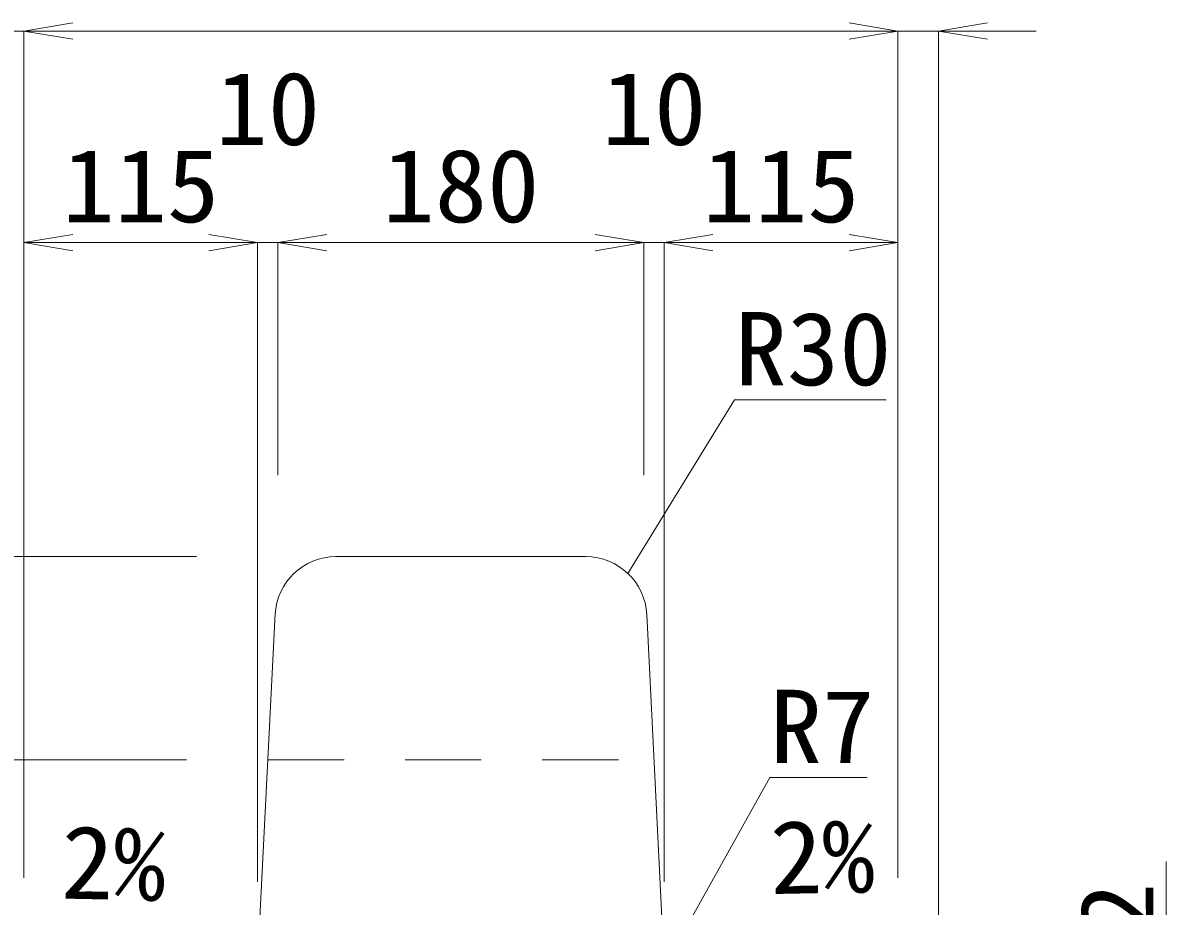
# Model space of a CAD drawing. Units: millimetres at full size; some dimension numbers follow another scale. Extents: x -734 to 58102, y 49499 to 87169.
# Drawn here: x 10094 to 10656, y 55591 to 56025 of the extents above; entities that cross this region are included whole.
import ezdxf
from ezdxf.enums import TextEntityAlignment as Align

# ---------------------------------------------------------------- set-up
doc = ezdxf.new("R2010")
doc.units = ezdxf.units.MM
doc.header["$LTSCALE"] = 50
doc.linetypes.add('USER1', pattern=[1.35, 0.75, -0.6])
for name, color, linetype, lineweight in [('寸法線', 7, 'Continuous', 13), ('引出線', 4, 'Continuous', 13), ('本体', 2, 'Continuous', 20)]:
    doc.layers.add(name, color=color, linetype=linetype, lineweight=lineweight)
doc.styles.add('ＭＳ 明朝', font='')
doc.styles.get('ＭＳ 明朝').set_extended_font_data('MS Mincho')

# ---------------------------------------------------------------- blocks, each defined once
blk = doc.blocks.new('open_arrow')
at = {"color": 0, "linetype": 'Continuous', "lineweight": -2}
blk.add_lwpolyline([(7.5, 1.25), (0, 0), (7.5, -1.25)], dxfattribs=at)

msp = doc.modelspace()

# ---------------------------------------------------------------- linework, layer by layer
at = {"layer": '寸法線'}
for p, q in [((10142.5, 56021.03), (10026.5, 56021.03)), ((10094.5, 56021.03), (10524.5, 56021.03)), ((10094.5, 55604.61), (10094.5, 56021.03)), ((10094.5, 55604.61), (10094.5, 56021.03)), ((10476.5, 56021.03), (10592.5, 56021.03)), ((10524.5, 55604.61), (10524.5, 56021.03)), ((10524.5, 55604.61), (10524.5, 56021.03)), ((10544.5, 55477.61), (10544.5, 56021.03)), ((10209.5, 55916.98), (10094.5, 55916.98)), ((10094.5, 55604.61), (10094.5, 55916.98)), ((10267.5, 55916.98), (10161.5, 55916.98)), ((10209.5, 55602.61), (10209.5, 55916.98)), ((10209.5, 55602.61), (10209.5, 55916.98)), ((10219.5, 55916.98), (10399.5, 55916.98)), ((10219.5, 55802.61), (10219.5, 55916.98)), ((10219.5, 55802.61), (10219.5, 55916.98)), ((10351.5, 55916.98), (10457.5, 55916.98)), ((10399.5, 55802.61), (10399.5, 55916.98)), ((10399.5, 55802.61), (10399.5, 55916.98)), ((10409.5, 55602.61), (10409.5, 55916.98)), ((10409.5, 55916.98), (10524.5, 55916.98)), ((10409.5, 55602.61), (10409.5, 55916.98)), ((10524.5, 55604.61), (10524.5, 55916.98)), ((10179.48, 55762.59), (9783.14, 55762.59)), ((10179.48, 55762.59), (9858.69, 55762.59)), ((10174.48, 55662.59), (9858.69, 55662.59)), ((10174.48, 55662.59), (9858.69, 55662.59)), ((10656.43, 55612.59), (10656.43, 55514.59))]:
    msp.add_line(p, q, dxfattribs=at)
at = {"layer": '引出線'}
for points in [[(10391.64, 55754.32), (10444.1, 55839.66), (10518.77, 55839.66)], [(10411.39, 55564.3), (10461.42, 55653.9), (10509.35, 55653.9)]]:
    msp.add_lwpolyline(points, dxfattribs=at)
at = {"layer": '本体'}
for p, q in [((10247.85, 55762.59), (10371.15, 55762.59)), ((10209.82, 55569.07), (10218.1, 55734.47)), ((10409.18, 55569.07), (10400.92, 55734.22))]:
    msp.add_line(p, q, dxfattribs=at)
at = {"layer": '本体', "linetype": 'USER1', "lineweight": 9}
msp.add_line((10214.5, 55662.59), (10404.5, 55662.59), dxfattribs=at)
at = {"layer": '本体'}
for centre, start, end in [((10248.04, 55732.59), 90, 177.1376), ((10370.96, 55732.59), 2.8624, 90)]:
    msp.add_arc(centre, 30, start, end, dxfattribs=at)

# ---------------------------------------------------------------- block references
at = {"layer": '寸法線', "xscale": 3.2, "yscale": 3.2}
for p in [(10094.5, 56021.03), (10094.5, 56021.03), (10544.5, 56021.03), (10094.5, 55916.98), (10219.5, 55916.98), (10219.5, 55916.98), (10409.5, 55916.98), (10409.5, 55916.98)]:
    msp.add_blockref('open_arrow', p, dxfattribs=at)
at = {"layer": '寸法線', "xscale": 3.2, "yscale": 3.2, "rotation": 180}
for p in [(10524.5, 56021.03), (10524.5, 56021.03), (10209.5, 55916.98), (10209.5, 55916.98), (10399.5, 55916.98), (10399.5, 55916.98), (10524.5, 55916.98)]:
    msp.add_blockref('open_arrow', p, dxfattribs=at)
at = {"layer": '引出線', "xscale": 0.0533, "yscale": 0.0533, "rotation": 58.4}
msp.add_blockref('open_arrow', (10391.64, 55754.32), dxfattribs=at)

# ---------------------------------------------------------------- texts
at = {"layer": '寸法線', "style": 'ＭＳ 明朝', "width": 1.05}
for s, p in [('10', (10214.5, 55982.98)), ('10', (10404.5, 55982.98)), ('180', (10309.5, 55945)), ('115', (10152, 55945)), ('115', (10467, 55945))]:
    msp.add_text(s, height=36.03, dxfattribs=at).set_placement(p, align=Align.MIDDLE_CENTER)
msp.add_text('2', height=36.03, rotation=90, dxfattribs=at).set_placement((10632.15, 55589.37), align=Align.MIDDLE_CENTER)
at = {"layer": '引出線', "style": 'ＭＳ 明朝', "width": 1.05}
for s, p in [('R30', (10444.1, 55882.86)), ('R7', (10461.42, 55697.1))]:
    msp.add_text(s, height=36.03, dxfattribs=at).set_placement(p, align=Align.TOP_LEFT)
msp.add_text('2%', height=36.03, rotation=1.146, dxfattribs=at).set_placement((10461.18, 55632.66), align=Align.TOP_LEFT)
msp.add_text('2%', height=36.03, rotation=358.854, dxfattribs=at).set_placement((10164.73, 55629.44), align=Align.TOP_RIGHT)

doc.saveas('drawing.dxf')
